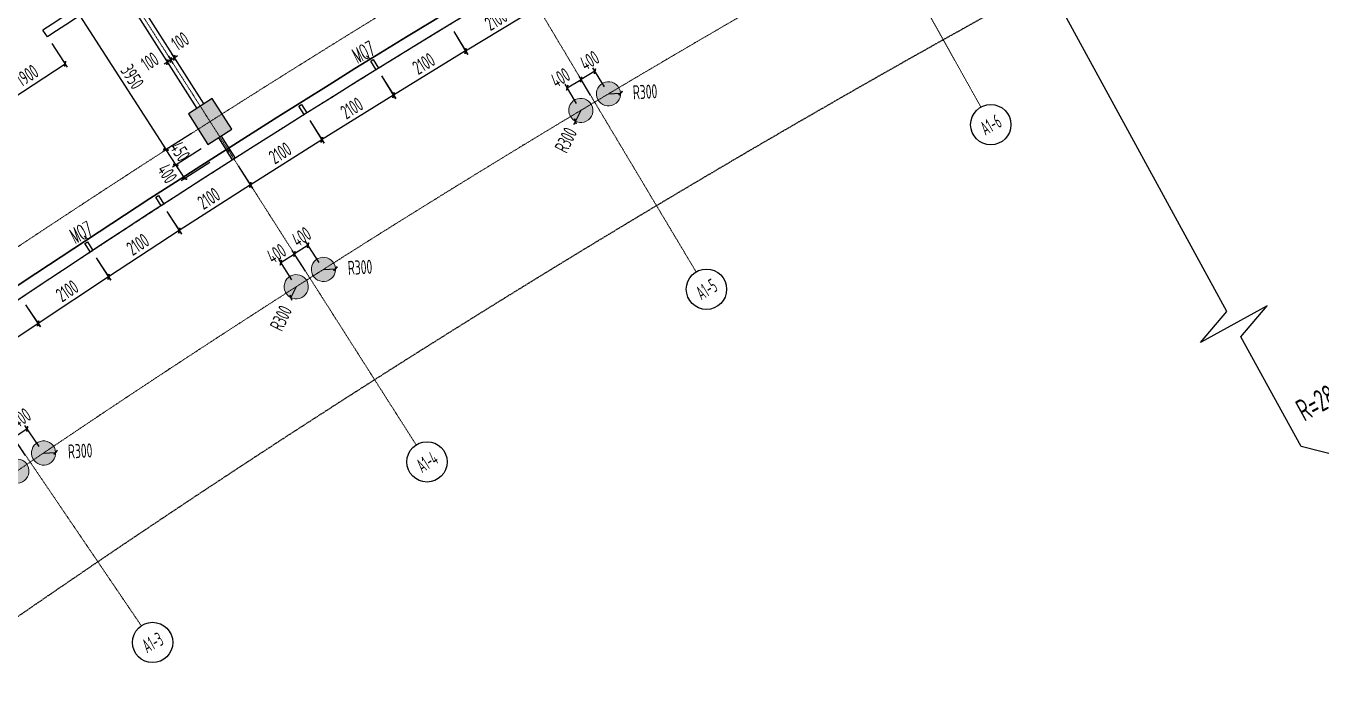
# Model space of a CAD drawing. Header units: millimetres. Extents: x 0 to 12095980, y -6694179 to 0.
# Drawn here: x 11616326 to 11648439, y -6460484 to -6444244 of the extents above; entities that cross this region are included whole.
import ezdxf
from ezdxf.enums import TextEntityAlignment as Align

# ---------------------------------------------------------------- set-up
doc = ezdxf.new("R2010")
doc.units = ezdxf.units.MM
doc.header["$LTSCALE"] = 10
for name, pattern in [('A1-RG-AXIS$0$$1$AUDIT_D_130703131338-1', [0]), ('A1-RG-AXIS$0$CENTER', [50.8, 31.75, -6.35, 6.35, -6.35]), ('A1-RI-F2$0$DASHDOT', [1, 0.5, -0.25, 0, -0.25]), ('A1-RI-F2$0$HIDDEN2', [0.1875, 0.125, -0.0625])]:
    doc.linetypes.add(name, pattern=pattern)
for name, color, linetype in [('A1-RD-2F$0$A-DIMS-1：100', 1, 'Continuous'), ('A1-RD-2F$0$A-GLAZ', 140, 'Continuous'), ('A1-RD-2F$0$A-louban', 5, 'Continuous'), ('A1-RG-AXIS$0$$0$A-SYMB', 4, 'Continuous'), ('A1-RG-AXIS$0$$1$A-SYMB-DIM300', 4, 'A1-RG-AXIS$0$$1$AUDIT_D_130703131338-1'), ('A1-RG-AXIS$0$A-COLU-HATH', 8, 'Continuous'), ('A1-RG-AXIS$0$A-COLUMN', 7, 'Continuous'), ('A1-RG-AXIS$0$A-DETL-PEN0', 247, 'Continuous'), ('A1-RG-AXIS$0$A-SYMB-NAME', 13, 'Continuous'), ('A1-RI-F2$0$0M-防火分区、防烟分区', 30, 'A1-RI-F2$0$DASHDOT'), ('A1-RI-F2$0$A-DIMS-1：100', 1, 'Continuous'), ('A1-RI-F2$0$A-FUZHUXIAN', 55, 'A1-RI-F2$0$HIDDEN2'), ('A1-RI-F2$0$A-TEXT1', 4, 'Continuous'), ('A1-RI-F2$0$A-WALL', 7, 'Continuous'), ('A1-RI-F2$0$N-SYMB-DOOR', 13, 'Continuous'), ('A1-RI-F2$0$N-SYMB-DOOR1', 13, 'Continuous'), ('A1-RI-F2$0$N-SYMB-DOOR2', 13, 'Continuous')]:
    doc.layers.add(name, color=color, linetype=linetype)
doc.layers.add('A1-RG-AXIS$0$A-GRID', color=1, linetype='A1-RG-AXIS$0$CENTER', lineweight=9)
doc.styles.add('A1-RD-2F$0$XD2008', font='xd-hzs.shx', dxfattribs={"width": 0.7, "bigfont": 'xd-hztxt.shx'})
doc.styles.add('A1-RG-AXIS$0$$2$_TCH_DIM', font='hzs.shx', dxfattribs={"width": 0.7, "bigfont": 'hztxt.shx'})
doc.styles.add('A1-RG-AXIS$0$A1-RG-AXIS$0$XD2008', font='xd-hzs.shx', dxfattribs={"width": 0.7, "bigfont": 'xd-hztxt.shx'})
doc.styles.add('A1-RI-F2$0$ECADI', font='gbeitc.shx', dxfattribs={"width": 0.7, "bigfont": 'gbcbig.shx'})
doc.styles.add('A1-RI-F2$0$ECADI-SYM', font='simplex.shx', dxfattribs={"width": 0.7, "bigfont": 'hztxt.shx'})
doc.styles.add('A1-RI-F2$0$XD2008', font='xd-hzs.shx', dxfattribs={"width": 0.7, "bigfont": 'xd-hztxt.shx'})
doc.dimstyles.new('A1-RD-2F$0$XD100$0', dxfattribs={"dimscale": 100, "dimtxt": 3.5, "dimasz": 2, "dimexe": 1, "dimexo": 2, "dimgap": 1, "dimtad": 1, "dimdec": 0, "dimdsep": 46, "dimtxsty": 'A1-RD-2F$0$XD2008', "dimblk": 'A1-RD-2F$0$_ArchTick', "dimblk1": 'A1-RD-2F$0$_ArchTick', "dimblk2": 'A1-RD-2F$0$_ArchTick', "dimsah": 1, "dimcen": 2.5, "dimclrd": 1, "dimclre": 1, "dimclrt": 4, "dimaunit": 1, "dimadec": 0, "dimazin": 0, "dimtfac": 1, "dimtdec": 0, "dimtix": 1, "dimtmove": 2, "dimatfit": 3, "dimfxl": 1, "dimtolj": 1, "dimtzin": 0, "dimarcsym": 0})
doc.dimstyles.new('A1-RI-F2$0$XD100', dxfattribs={"dimscale": 100, "dimtxt": 3.5, "dimasz": 1, "dimexe": 1, "dimexo": 2, "dimgap": 1, "dimtad": 1, "dimdec": 0, "dimdsep": 46, "dimtxsty": 'A1-RI-F2$0$XD2008', "dimblk": 'A1-RI-F2$0$_ArchTick', "dimcen": 2.5, "dimclrd": 1, "dimclre": 1, "dimclrt": 4, "dimaunit": 1, "dimadec": 0, "dimazin": 0, "dimtfac": 1, "dimtdec": 0, "dimtix": 1, "dimtmove": 2, "dimatfit": 3, "dimfxl": 1, "dimtolj": 1, "dimtzin": 0, "dimarcsym": 0})
doc.dimstyles.new('A1-RI-F2$0$XD100$0', dxfattribs={"dimscale": 100, "dimtxt": 3.5, "dimasz": 2, "dimexe": 1, "dimexo": 2, "dimgap": 1, "dimtad": 1, "dimdec": 0, "dimdsep": 46, "dimtxsty": 'A1-RI-F2$0$XD2008', "dimblk1": 'A1-RI-F2$0$_ArchTick', "dimblk2": 'A1-RI-F2$0$_ArchTick', "dimsah": 1, "dimcen": 2.5, "dimclrd": 1, "dimclre": 1, "dimclrt": 4, "dimaunit": 1, "dimadec": 0, "dimazin": 0, "dimtfac": 1, "dimtdec": 0, "dimtix": 1, "dimtmove": 2, "dimatfit": 3, "dimfxl": 1, "dimtolj": 1, "dimtzin": 0, "dimarcsym": 0})

# ---------------------------------------------------------------- blocks, each defined once
blk = doc.blocks.new('A1-RI-F2$0$_ArchTick')
at = {"color": 0, "linetype": 'ByBlock', "const_width": 0.4}
blk.add_lwpolyline([(-0.5, -0.5), (0.5, 0.5)], dxfattribs=at)
blk = doc.blocks.new('*D156')
at = {"layer": 'A1-RI-F2$0$A-DIMS-1：100', "color": 1, "linetype": 'ByBlock', "lineweight": -2, "transparency": 16777216}
for p, q in [((11616965, -6444677), (11617353, -6445268)), ((11615709, -6446227), (11617298, -6445184)), ((11615377, -6445719), (11615764, -6446310))]:
    blk.add_line(p, q, dxfattribs=at)
at = {"layer": 'A1-RI-F2$0$A-DIMS-1：100', "color": 1, "linetype": 'ByBlock', "lineweight": -2, "transparency": 16777216, "xscale": 100, "yscale": 100, "zscale": 100}
for p, rotation in [((11617298, -6445184), 33.28227967649136), ((11615709, -6446227), 213.2822796764913)]:
    blk.add_blockref('A1-RI-F2$0$_ArchTick', p, dxfattribs=dict(at, rotation=rotation))
at = {"layer": 'A1-RI-F2$0$A-DIMS-1：100', "color": 4, "linetype": 'ByBlock', "transparency": 16777216, "insert": (11616353, -6445475), "char_height": 350, "attachment_point": 5, "rotation": 33.2823, "style": 'A1-RI-F2$0$XD2008'}
blk.add_mtext('\\A1;1900', dxfattribs=at)
blk = doc.blocks.new('*D66')
at = {"layer": 'A1-RI-F2$0$A-DIMS-1：100', "color": 1, "linetype": 'ByBlock', "lineweight": -2, "transparency": 16777216}
blk.add_line((11616764, -6454831), (11617063, -6454814), dxfattribs=at)
at = {"layer": 'A1-RI-F2$0$A-DIMS-1：100', "color": 1, "linetype": 'ByBlock', "lineweight": -2, "transparency": 16777216, "xscale": 100, "yscale": 100, "zscale": 100, "rotation": 3.206619954825359}
blk.add_blockref('A1-RI-F2$0$_ArchTick', (11617063, -6454814), dxfattribs=at)
at = {"layer": 'A1-RI-F2$0$A-DIMS-1：100', "color": 4, "linetype": 'ByBlock', "transparency": 16777216, "insert": (11617671, -6454780), "char_height": 350, "attachment_point": 5, "rotation": 3.2066, "style": 'A1-RI-F2$0$XD2008'}
blk.add_mtext('\\A1;R300', dxfattribs=at)
blk = doc.blocks.new('*D68')
at = {"layer": 'A1-RI-F2$0$A-DIMS-1：100', "color": 1, "linetype": 'ByBlock', "lineweight": -2, "transparency": 16777216}
for p, q in [((11616358, -6454233), (11616027, -6454458)), ((11616651, -6454666), (11616302, -6454150)), ((11616320, -6454890), (11615971, -6454375))]:
    blk.add_line(p, q, dxfattribs=at)
at = {"layer": 'A1-RI-F2$0$A-DIMS-1：100', "color": 1, "linetype": 'ByBlock', "lineweight": -2, "transparency": 16777216, "xscale": 100, "yscale": 100, "zscale": 100}
for p, rotation in [((11616358, -6454233), 34.16579703382207), ((11616027, -6454458), 214.165797033822)]:
    blk.add_blockref('A1-RI-F2$0$_ArchTick', p, dxfattribs=dict(at, rotation=rotation))
at = {"layer": 'A1-RI-F2$0$A-DIMS-1：100', "color": 4, "linetype": 'ByBlock', "transparency": 16777216, "insert": (11616208, -6453959), "char_height": 350, "attachment_point": 5, "rotation": 34.1658, "style": 'A1-RI-F2$0$XD2008'}
blk.add_mtext('\\A1;400', dxfattribs=at)
blk = doc.blocks.new('*D70')
at = {"layer": 'A1-RI-F2$0$A-DIMS-1：100', "color": 1, "linetype": 'ByBlock', "lineweight": -2, "transparency": 16777216}
blk.add_line((11623703, -6450279), (11624003, -6450262), dxfattribs=at)
at = {"layer": 'A1-RI-F2$0$A-DIMS-1：100', "color": 1, "linetype": 'ByBlock', "lineweight": -2, "transparency": 16777216, "xscale": 100, "yscale": 100, "zscale": 100, "rotation": 3.206619954707398}
blk.add_blockref('A1-RI-F2$0$_ArchTick', (11624003, -6450262), dxfattribs=at)
at = {"layer": 'A1-RI-F2$0$A-DIMS-1：100', "color": 4, "linetype": 'ByBlock', "transparency": 16777216, "insert": (11624610, -6450228), "char_height": 350, "attachment_point": 5, "rotation": 3.2066, "style": 'A1-RI-F2$0$XD2008'}
blk.add_mtext('\\A1;R300', dxfattribs=at)
blk = doc.blocks.new('*D71')
at = {"layer": 'A1-RI-F2$0$A-DIMS-1：100', "color": 1, "linetype": 'ByBlock', "lineweight": -2, "transparency": 16777216}
blk.add_line((11623029, -6450709), (11622897, -6450979), dxfattribs=at)
at = {"layer": 'A1-RI-F2$0$A-DIMS-1：100', "color": 1, "linetype": 'ByBlock', "lineweight": -2, "transparency": 16777216, "xscale": 100, "yscale": 100, "zscale": 100, "rotation": 244.0909309664034}
blk.add_blockref('A1-RI-F2$0$_ArchTick', (11622897, -6450979), dxfattribs=at)
at = {"layer": 'A1-RI-F2$0$A-DIMS-1：100', "color": 4, "linetype": 'ByBlock', "transparency": 16777216, "insert": (11622650, -6451488), "char_height": 350, "attachment_point": 5, "rotation": 64.0909, "style": 'A1-RI-F2$0$XD2008'}
blk.add_mtext('\\A1;R300', dxfattribs=at)
blk = doc.blocks.new('*D72')
at = {"layer": 'A1-RI-F2$0$A-DIMS-1：100', "color": 1, "linetype": 'ByBlock', "lineweight": -2, "transparency": 16777216}
for p, q in [((11623322, -6449681), (11622985, -6449896)), ((11623596, -6450110), (11623268, -6449597)), ((11623258, -6450325), (11622931, -6449812))]:
    blk.add_line(p, q, dxfattribs=at)
at = {"layer": 'A1-RI-F2$0$A-DIMS-1：100', "color": 1, "linetype": 'ByBlock', "lineweight": -2, "transparency": 16777216, "xscale": 100, "yscale": 100, "zscale": 100}
for p, rotation in [((11622985, -6449896), 212.5203786221034), ((11623322, -6449681), 32.52037862210344)]:
    blk.add_blockref('A1-RI-F2$0$_ArchTick', p, dxfattribs=dict(at, rotation=rotation))
at = {"layer": 'A1-RI-F2$0$A-DIMS-1：100', "color": 4, "linetype": 'ByBlock', "transparency": 16777216, "insert": (11623157, -6449469), "char_height": 350, "attachment_point": 5, "rotation": 32.5204, "style": 'A1-RI-F2$0$XD2008'}
blk.add_mtext('\\A1;400', dxfattribs=at)
blk = doc.blocks.new('*D73')
at = {"layer": 'A1-RI-F2$0$A-DIMS-1：100', "color": 1, "linetype": 'ByBlock', "lineweight": -2, "transparency": 16777216}
for p, q in [((11622921, -6450540), (11622594, -6450027)), ((11622647, -6450111), (11622985, -6449896)), ((11623258, -6450325), (11622931, -6449812))]:
    blk.add_line(p, q, dxfattribs=at)
at = {"layer": 'A1-RI-F2$0$A-DIMS-1：100', "color": 1, "linetype": 'ByBlock', "lineweight": -2, "transparency": 16777216, "xscale": 100, "yscale": 100, "zscale": 100}
for p, rotation in [((11622985, -6449896), 32.52037862220464), ((11622647, -6450111), 212.5203786222046)]:
    blk.add_blockref('A1-RI-F2$0$_ArchTick', p, dxfattribs=dict(at, rotation=rotation))
at = {"layer": 'A1-RI-F2$0$A-DIMS-1：100', "color": 4, "linetype": 'ByBlock', "transparency": 16777216, "insert": (11622537, -6449884), "char_height": 350, "attachment_point": 5, "rotation": 32.5204, "style": 'A1-RI-F2$0$XD2008'}
blk.add_mtext('\\A1;400', dxfattribs=at)
blk = doc.blocks.new('*D74')
at = {"layer": 'A1-RI-F2$0$A-DIMS-1：100', "color": 1, "linetype": 'ByBlock', "lineweight": -2, "transparency": 16777216}
blk.add_line((11630770, -6445928), (11631070, -6445911), dxfattribs=at)
at = {"layer": 'A1-RI-F2$0$A-DIMS-1：100', "color": 1, "linetype": 'ByBlock', "lineweight": -2, "transparency": 16777216, "xscale": 100, "yscale": 100, "zscale": 100, "rotation": 3.2066199543125}
blk.add_blockref('A1-RI-F2$0$_ArchTick', (11631070, -6445911), dxfattribs=at)
at = {"layer": 'A1-RI-F2$0$A-DIMS-1：100', "color": 4, "linetype": 'ByBlock', "transparency": 16777216, "insert": (11631677, -6445877), "char_height": 350, "attachment_point": 5, "rotation": 3.2066, "style": 'A1-RI-F2$0$XD2008'}
blk.add_mtext('\\A1;R300', dxfattribs=at)
blk = doc.blocks.new('*D75')
at = {"layer": 'A1-RI-F2$0$A-DIMS-1：100', "color": 1, "linetype": 'ByBlock', "lineweight": -2, "transparency": 16777216}
for p, q in [((11630084, -6446339), (11629949, -6446607)), ((11629949, -6446607), (11629904, -6446696))]:
    blk.add_line(p, q, dxfattribs=at)
at = {"layer": 'A1-RI-F2$0$A-DIMS-1：100', "color": 1, "linetype": 'ByBlock', "lineweight": -2, "transparency": 16777216, "xscale": 100, "yscale": 100, "zscale": 100, "rotation": 63.29344404917033}
blk.add_blockref('A1-RI-F2$0$_ArchTick', (11629949, -6446607), dxfattribs=at)
at = {"layer": 'A1-RI-F2$0$A-DIMS-1：100', "color": 4, "linetype": 'ByBlock', "transparency": 16777216, "insert": (11629714, -6447073), "char_height": 350, "attachment_point": 5, "rotation": 63.2934, "style": 'A1-RI-F2$0$XD2008'}
blk.add_mtext('\\A1;R300', dxfattribs=at)
blk = doc.blocks.new('*D76')
at = {"layer": 'A1-RI-F2$0$A-DIMS-1：100', "color": 1, "linetype": 'ByBlock', "lineweight": -2, "transparency": 16777216}
for p, q in [((11630668, -6445756), (11630383, -6445281)), ((11630324, -6445962), (11630040, -6445486)), ((11630435, -6445367), (11630091, -6445572))]:
    blk.add_line(p, q, dxfattribs=at)
at = {"layer": 'A1-RI-F2$0$A-DIMS-1：100', "color": 1, "linetype": 'ByBlock', "lineweight": -2, "transparency": 16777216, "xscale": 100, "yscale": 100, "zscale": 100}
for p, rotation in [((11630435, -6445367), 30.87496021033535), ((11630091, -6445572), 210.8749602103354)]:
    blk.add_blockref('A1-RI-F2$0$_ArchTick', p, dxfattribs=dict(at, rotation=rotation))
at = {"layer": 'A1-RI-F2$0$A-DIMS-1：100', "color": 4, "linetype": 'ByBlock', "transparency": 16777216, "insert": (11630300, -6445099), "char_height": 350, "attachment_point": 5, "rotation": 30.875, "style": 'A1-RI-F2$0$XD2008'}
blk.add_mtext('\\A1;400', dxfattribs=at)
blk = doc.blocks.new('*D77')
at = {"layer": 'A1-RI-F2$0$A-DIMS-1：100', "color": 1, "linetype": 'ByBlock', "lineweight": -2, "transparency": 16777216}
for p, q in [((11629748, -6445777), (11630091, -6445572)), ((11630324, -6445962), (11630040, -6445486)), ((11629981, -6446167), (11629697, -6445691))]:
    blk.add_line(p, q, dxfattribs=at)
at = {"layer": 'A1-RI-F2$0$A-DIMS-1：100', "color": 1, "linetype": 'ByBlock', "lineweight": -2, "transparency": 16777216, "xscale": 100, "yscale": 100, "zscale": 100}
for p, rotation in [((11630091, -6445572), 30.87496021042987), ((11629748, -6445777), 210.8749602104299)]:
    blk.add_blockref('A1-RI-F2$0$_ArchTick', p, dxfattribs=dict(at, rotation=rotation))
at = {"layer": 'A1-RI-F2$0$A-DIMS-1：100', "color": 4, "linetype": 'ByBlock', "transparency": 16777216, "insert": (11629577, -6445525), "char_height": 350, "attachment_point": 5, "rotation": 30.875, "style": 'A1-RI-F2$0$XD2008'}
blk.add_mtext('\\A1;400', dxfattribs=at)
blk = doc.blocks.new('A1-RD-2F$0$_ArchTick')
at = {"color": 0, "linetype": 'ByBlock', "const_width": 0.4}
blk.add_lwpolyline([(-0.5, -0.5), (0.5, 0.5)], dxfattribs=at)
blk = doc.blocks.new('*D683')
at = {"layer": 'A1-RD-2F$0$A-DIMS-1：100', "color": 1, "linetype": 'ByBlock', "lineweight": -2, "transparency": 16777216}
for p, q in [((11628731, -6443302), (11629074, -6443869)), ((11629022, -6443784), (11627224, -6444868)), ((11626933, -6444386), (11627275, -6444954))]:
    blk.add_line(p, q, dxfattribs=at)
at = {"layer": 'A1-RD-2F$0$A-DIMS-1：100', "color": 1, "linetype": 'ByBlock', "lineweight": -2, "transparency": 16777216, "xscale": 100, "yscale": 100, "zscale": 100}
for p, rotation in [((11629022, -6443784), 31.08503554430595), ((11627224, -6444868), 211.0850355443059)]:
    blk.add_blockref('A1-RD-2F$0$_ArchTick', p, dxfattribs=dict(at, rotation=rotation))
at = {"layer": 'A1-RD-2F$0$A-DIMS-1：100', "color": 4, "linetype": 'ByBlock', "transparency": 16777216, "insert": (11627981, -6444090), "char_height": 350, "attachment_point": 5, "rotation": 31.085, "style": 'A1-RD-2F$0$XD2008'}
blk.add_mtext('\\A1;2100', dxfattribs=at)
blk = doc.blocks.new('*D684')
at = {"layer": 'A1-RD-2F$0$A-DIMS-1：100', "color": 1, "linetype": 'ByBlock', "lineweight": -2, "transparency": 16777216}
for p, q in [((11626934, -6444385), (11627280, -6444951)), ((11627228, -6444865), (11625438, -6445962)), ((11625143, -6445482), (11625490, -6446048))]:
    blk.add_line(p, q, dxfattribs=at)
at = {"layer": 'A1-RD-2F$0$A-DIMS-1：100', "color": 1, "linetype": 'ByBlock', "lineweight": -2, "transparency": 16777216, "xscale": 100, "yscale": 100, "zscale": 100}
for p, rotation in [((11627228, -6444865), 31.49204186219603), ((11625438, -6445962), 211.492041862196)]:
    blk.add_blockref('A1-RD-2F$0$_ArchTick', p, dxfattribs=dict(at, rotation=rotation))
at = {"layer": 'A1-RD-2F$0$A-DIMS-1：100', "color": 4, "linetype": 'ByBlock', "transparency": 16777216, "insert": (11626189, -6445179), "char_height": 350, "attachment_point": 5, "rotation": 31.492, "style": 'A1-RD-2F$0$XD2008'}
blk.add_mtext('\\A1;2100', dxfattribs=at)
blk = doc.blocks.new('*D685')
at = {"layer": 'A1-RD-2F$0$A-DIMS-1：100', "color": 1, "linetype": 'ByBlock', "lineweight": -2, "transparency": 16777216}
for p, q in [((11625145, -6445482), (11625495, -6446044)), ((11625442, -6445959), (11623659, -6447069)), ((11623362, -6446591), (11623712, -6447154))]:
    blk.add_line(p, q, dxfattribs=at)
at = {"layer": 'A1-RD-2F$0$A-DIMS-1：100', "color": 1, "linetype": 'ByBlock', "lineweight": -2, "transparency": 16777216, "xscale": 100, "yscale": 100, "zscale": 100}
for p, rotation in [((11625442, -6445959), 31.90329525814903), ((11623659, -6447069), 211.903295258149)]:
    blk.add_blockref('A1-RD-2F$0$_ArchTick', p, dxfattribs=dict(at, rotation=rotation))
at = {"layer": 'A1-RD-2F$0$A-DIMS-1：100', "color": 4, "linetype": 'ByBlock', "transparency": 16777216, "insert": (11624405, -6446281), "char_height": 350, "attachment_point": 5, "rotation": 31.9033, "style": 'A1-RD-2F$0$XD2008'}
blk.add_mtext('\\A1;2100', dxfattribs=at)
blk = doc.blocks.new('*D686')
at = {"layer": 'A1-RD-2F$0$A-DIMS-1：100', "color": 1, "linetype": 'ByBlock', "lineweight": -2, "transparency": 16777216}
for p, q in [((11623363, -6446591), (11623717, -6447151)), ((11623664, -6447066), (11621889, -6448189)), ((11621588, -6447713), (11621943, -6448273))]:
    blk.add_line(p, q, dxfattribs=at)
at = {"layer": 'A1-RD-2F$0$A-DIMS-1：100', "color": 1, "linetype": 'ByBlock', "lineweight": -2, "transparency": 16777216, "xscale": 100, "yscale": 100, "zscale": 100}
for p, rotation in [((11623664, -6447066), 32.30968482004107), ((11621889, -6448189), 212.3096848200411)]:
    blk.add_blockref('A1-RD-2F$0$_ArchTick', p, dxfattribs=dict(at, rotation=rotation))
at = {"layer": 'A1-RD-2F$0$A-DIMS-1：100', "color": 4, "linetype": 'ByBlock', "transparency": 16777216, "insert": (11622630, -6447395), "char_height": 350, "attachment_point": 5, "rotation": 32.3097, "style": 'A1-RD-2F$0$XD2008'}
blk.add_mtext('\\A1;2100', dxfattribs=at)
blk = doc.blocks.new('*D687')
at = {"layer": 'A1-RD-2F$0$A-DIMS-1：100', "color": 1, "linetype": 'ByBlock', "lineweight": -2, "transparency": 16777216}
for p, q in [((11621589, -6447712), (11621946, -6448267)), ((11621892, -6448183), (11620126, -6449319)), ((11619823, -6448848), (11620180, -6449403))]:
    blk.add_line(p, q, dxfattribs=at)
at = {"layer": 'A1-RD-2F$0$A-DIMS-1：100', "color": 1, "linetype": 'ByBlock', "lineweight": -2, "transparency": 16777216, "xscale": 100, "yscale": 100, "zscale": 100}
for p, rotation in [((11621892, -6448183), 32.73107369233867), ((11620126, -6449319), 212.7310736923387)]:
    blk.add_blockref('A1-RD-2F$0$_ArchTick', p, dxfattribs=dict(at, rotation=rotation))
at = {"layer": 'A1-RD-2F$0$A-DIMS-1：100', "color": 4, "linetype": 'ByBlock', "transparency": 16777216, "insert": (11620860, -6448520), "char_height": 350, "attachment_point": 5, "rotation": 32.7311, "style": 'A1-RD-2F$0$XD2008'}
blk.add_mtext('\\A1;2100', dxfattribs=at)
blk = doc.blocks.new('*D688')
at = {"layer": 'A1-RD-2F$0$A-DIMS-1：100', "color": 1, "linetype": 'ByBlock', "lineweight": -2, "transparency": 16777216}
for p, q in [((11619824, -6448847), (11620185, -6449400)), ((11620130, -6449316), (11618372, -6450464)), ((11618066, -6449995), (11618426, -6450548))]:
    blk.add_line(p, q, dxfattribs=at)
at = {"layer": 'A1-RD-2F$0$A-DIMS-1：100', "color": 1, "linetype": 'ByBlock', "lineweight": -2, "transparency": 16777216, "xscale": 100, "yscale": 100, "zscale": 100}
for p, rotation in [((11620130, -6449316), 33.13740925475622), ((11618372, -6450464), 213.1374092547562)]:
    blk.add_blockref('A1-RD-2F$0$_ArchTick', p, dxfattribs=dict(at, rotation=rotation))
at = {"layer": 'A1-RD-2F$0$A-DIMS-1：100', "color": 4, "linetype": 'ByBlock', "transparency": 16777216, "insert": (11619101, -6449660), "char_height": 350, "attachment_point": 5, "rotation": 33.1374, "style": 'A1-RD-2F$0$XD2008'}
blk.add_mtext('\\A1;2100', dxfattribs=at)
blk = doc.blocks.new('*D689')
at = {"layer": 'A1-RD-2F$0$A-DIMS-1：100', "color": 1, "linetype": 'ByBlock', "lineweight": -2, "transparency": 16777216}
for p, q in [((11618067, -6449994), (11618432, -6450544)), ((11618376, -6450461), (11616626, -6451621)), ((11616317, -6451155), (11616681, -6451705))]:
    blk.add_line(p, q, dxfattribs=at)
at = {"layer": 'A1-RD-2F$0$A-DIMS-1：100', "color": 1, "linetype": 'ByBlock', "lineweight": -2, "transparency": 16777216, "xscale": 100, "yscale": 100, "zscale": 100}
for p, rotation in [((11618376, -6450461), 33.54876512828285), ((11616626, -6451621), 213.5487651282828)]:
    blk.add_blockref('A1-RD-2F$0$_ArchTick', p, dxfattribs=dict(at, rotation=rotation))
at = {"layer": 'A1-RD-2F$0$A-DIMS-1：100', "color": 4, "linetype": 'ByBlock', "transparency": 16777216, "insert": (11617349, -6450812), "char_height": 350, "attachment_point": 5, "rotation": 33.5488, "style": 'A1-RD-2F$0$XD2008'}
blk.add_mtext('\\A1;2100', dxfattribs=at)
blk = doc.blocks.new('*D690')
at = {"layer": 'A1-RD-2F$0$A-DIMS-1：100', "color": 1, "linetype": 'ByBlock', "lineweight": -2, "transparency": 16777216}
for p, q in [((11616318, -6451154), (11616687, -6451701)), ((11616631, -6451618), (11614889, -6452791)), ((11614576, -6452327), (11614945, -6452874))]:
    blk.add_line(p, q, dxfattribs=at)
at = {"layer": 'A1-RD-2F$0$A-DIMS-1：100', "color": 1, "linetype": 'ByBlock', "lineweight": -2, "transparency": 16777216, "xscale": 100, "yscale": 100, "zscale": 100}
for p, rotation in [((11616631, -6451618), 33.95447421643642), ((11614889, -6452791), 213.9544742164364)]:
    blk.add_blockref('A1-RD-2F$0$_ArchTick', p, dxfattribs=dict(at, rotation=rotation))
at = {"layer": 'A1-RD-2F$0$A-DIMS-1：100', "color": 4, "linetype": 'ByBlock', "transparency": 16777216, "insert": (11615606, -6451977), "char_height": 350, "attachment_point": 5, "rotation": 33.9545, "style": 'A1-RD-2F$0$XD2008'}
blk.add_mtext('\\A1;2100', dxfattribs=at)
blk = doc.blocks.new('A1-RD-2F$0$chuangkuang')
at = {"linetype": 'ByBlock'}
for p, q in [((11593433, -6456040), (11593631, -6455887)), ((11593631, -6455887), (11593677, -6455946)), ((11593479, -6456099), (11593433, -6456040)), ((11593677, -6455946), (11593479, -6456099))]:
    blk.add_line(p, q, dxfattribs=at)
blk = doc.blocks.new('*D454')
at = {"layer": 'A1-RI-F2$0$A-DIMS-1：100', "color": 1, "linetype": 'ByBlock', "lineweight": -2, "transparency": 16777216}
for p, q in [((11617891, -6443845), (11617580, -6444045)), ((11617664, -6443991), (11619800, -6447314)), ((11620027, -6447168), (11619716, -6447368))]:
    blk.add_line(p, q, dxfattribs=at)
at = {"layer": 'A1-RI-F2$0$A-DIMS-1：100', "color": 1, "linetype": 'ByBlock', "lineweight": -2, "transparency": 16777216, "xscale": 100, "yscale": 100, "zscale": 100}
for p, rotation in [((11617664, -6443991), 122.7326397888558), ((11619800, -6447314), 302.7326397888559)]:
    blk.add_blockref('A1-RI-F2$0$_ArchTick', p, dxfattribs=dict(at, rotation=rotation))
at = {"layer": 'A1-RI-F2$0$A-DIMS-1：100', "color": 4, "linetype": 'ByBlock', "transparency": 16777216, "insert": (11618963, -6445504), "char_height": 350, "attachment_point": 5, "rotation": 302.7326, "style": 'A1-RI-F2$0$XD2008'}
blk.add_mtext('\\A1;3950', dxfattribs=at)
blk = doc.blocks.new('*D455')
at = {"layer": 'A1-RI-F2$0$A-DIMS-1：100', "color": 1, "linetype": 'ByBlock', "lineweight": -2, "transparency": 16777216}
for p, q in [((11620429, -6446911), (11619715, -6447366)), ((11619799, -6447312), (11619745, -6447228)), ((11619799, -6447312), (11620041, -6447692)), ((11620671, -6447290), (11619957, -6447746)), ((11620041, -6447692), (11620095, -6447776))]:
    blk.add_line(p, q, dxfattribs=at)
at = {"layer": 'A1-RI-F2$0$A-DIMS-1：100', "color": 1, "linetype": 'ByBlock', "lineweight": -2, "transparency": 16777216, "xscale": 100, "yscale": 100, "zscale": 100}
for p, rotation in [((11619799, -6447312), 302.5203786183682), ((11620041, -6447692), 122.5203786183683)]:
    blk.add_blockref('A1-RI-F2$0$_ArchTick', p, dxfattribs=dict(at, rotation=rotation))
at = {"layer": 'A1-RI-F2$0$A-DIMS-1：100', "color": 4, "linetype": 'ByBlock', "transparency": 16777216, "insert": (11620152, -6447354), "char_height": 350, "attachment_point": 5, "rotation": 302.5204, "style": 'A1-RI-F2$0$XD2008'}
blk.add_mtext('\\A1;450', dxfattribs=at)
blk = doc.blocks.new('*D456')
at = {"layer": 'A1-RI-F2$0$A-DIMS-1：100', "color": 1, "linetype": 'ByBlock', "lineweight": -2, "transparency": 16777216}
for p, q in [((11620671, -6447290), (11619957, -6447747)), ((11620041, -6447693), (11620257, -6448030)), ((11620887, -6447628), (11620173, -6448084))]:
    blk.add_line(p, q, dxfattribs=at)
at = {"layer": 'A1-RI-F2$0$A-DIMS-1：100', "color": 1, "linetype": 'ByBlock', "lineweight": -2, "transparency": 16777216, "xscale": 100, "yscale": 100, "zscale": 100}
for p, rotation in [((11620041, -6447693), 122.5881871758488), ((11620257, -6448030), 302.5881871758488)]:
    blk.add_blockref('A1-RI-F2$0$_ArchTick', p, dxfattribs=dict(at, rotation=rotation))
at = {"layer": 'A1-RI-F2$0$A-DIMS-1：100', "color": 4, "linetype": 'ByBlock', "transparency": 16777216, "insert": (11619832, -6447902), "char_height": 350, "attachment_point": 5, "rotation": 302.5882, "style": 'A1-RI-F2$0$XD2008'}
blk.add_mtext('\\A1;400', dxfattribs=at)
blk = doc.blocks.new('*D461')
at = {"layer": 'A1-RI-F2$0$A-DIMS-1：100', "color": 1, "linetype": 'ByBlock', "lineweight": -2, "transparency": 16777216}
for p, q in [((11619855, -6444987), (11619973, -6445172)), ((11619939, -6444933), (11620057, -6445118)), ((11620003, -6445034), (11620088, -6444980)), ((11619919, -6445088), (11619835, -6445142)), ((11619919, -6445088), (11620003, -6445034))]:
    blk.add_line(p, q, dxfattribs=at)
at = {"layer": 'A1-RI-F2$0$A-DIMS-1：100', "color": 1, "linetype": 'ByBlock', "lineweight": -2, "transparency": 16777216, "xscale": 100, "yscale": 100, "zscale": 100}
for p, rotation in [((11620003, -6445034), 212.5203786188621), ((11619919, -6445088), 32.52037861886212)]:
    blk.add_blockref('A1-RI-F2$0$_ArchTick', p, dxfattribs=dict(at, rotation=rotation))
at = {"layer": 'A1-RI-F2$0$A-DIMS-1：100', "color": 4, "linetype": 'ByBlock', "transparency": 16777216, "insert": (11620150, -6444623), "char_height": 350, "attachment_point": 5, "rotation": 32.5204, "style": 'A1-RI-F2$0$XD2008'}
blk.add_mtext('\\A1;100', dxfattribs=at)
blk = doc.blocks.new('*D462')
at = {"layer": 'A1-RI-F2$0$A-DIMS-1：100', "color": 1, "linetype": 'ByBlock', "lineweight": -2, "transparency": 16777216}
for p, q in [((11619835, -6445142), (11619750, -6445195)), ((11619777, -6445050), (11619889, -6445226)), ((11619919, -6445088), (11619835, -6445142)), ((11619861, -6444997), (11619973, -6445172)), ((11619919, -6445088), (11620003, -6445034))]:
    blk.add_line(p, q, dxfattribs=at)
at = {"layer": 'A1-RI-F2$0$A-DIMS-1：100', "color": 1, "linetype": 'ByBlock', "lineweight": -2, "transparency": 16777216, "xscale": 100, "yscale": 100, "zscale": 100}
for p, rotation in [((11619835, -6445142), 32.52037861957412), ((11619919, -6445088), 212.5203786195741)]:
    blk.add_blockref('A1-RI-F2$0$_ArchTick', p, dxfattribs=dict(at, rotation=rotation))
at = {"layer": 'A1-RI-F2$0$A-DIMS-1：100', "color": 4, "linetype": 'ByBlock', "transparency": 16777216, "insert": (11619399, -6445125), "char_height": 350, "attachment_point": 5, "rotation": 32.5204, "style": 'A1-RI-F2$0$XD2008'}
blk.add_mtext('\\A1;100', dxfattribs=at)
blk = doc.blocks.new('A1-RG-AXIS$0$Round Column1 - 600 mm Diameter-1418243-一层平面 校行政中心 FIRST FLOOR PLAN')
at = {"layer": 'A1-RG-AXIS$0$A-COLUMN', "lineweight": 9}
for start, end in [(90, 180), (180, 0), (0, 90)]:
    blk.add_arc((0, 0), 300, start, end, dxfattribs=at)
blk = doc.blocks.new('A1-RG-AXIS$0$colu')
at = {"layer": 'A1-RG-AXIS$0$A-COLU-HATH', "linetype": 'ByBlock'}
h = blk.add_hatch(color=256, dxfattribs=at)
h.paths.add_polyline_path([(11591264, -6433839), (11591159, -6433557), (11590222, -6433908), (11590400, -6434382)])
h.paths.add_polyline_path([(11582706, -6437301), (11582516, -6436795), (11581580, -6437146), (11581701, -6437474)])
h.paths.add_polyline_path([(11590472, -6449024), (11591080, -6449817), (11591635, -6449392), (11591027, -6448598)])
h.paths.add_polyline_path([(11597647, -6443800), (11598174, -6444530), (11598741, -6444120), (11598215, -6443391)])
h.paths.add_polyline_path([(11585545, -6442594), (11586154, -6443388), (11586709, -6442962), (11586101, -6442168)])
h.paths.add_polyline_path([(11592849, -6437150), (11593376, -6437880), (11593943, -6437471), (11593417, -6436741)])
h.paths.add_polyline_path([(11606395, -6455924), (11606921, -6456654), (11607489, -6456244), (11606962, -6455514)])
h.paths.add_polyline_path([(11601626, -6449315), (11602153, -6450044), (11602720, -6449635), (11602194, -6448905)])
edge = h.paths.add_edge_path()
edge.add_arc((11595249, -6454684), 425, 0, 360)
edge = h.paths.add_edge_path()
edge.add_arc((11600176, -6461115), 425, 0, 360)
h.paths.add_polyline_path([(11613307, -6451074), (11613812, -6451818), (11614392, -6451425), (11613886, -6450680)])
h.paths.add_polyline_path([(11620356, -6446424), (11620839, -6447183), (11621430, -6446806), (11620946, -6446047)])
h.paths.add_polyline_path([(11615974, -6439552), (11616458, -6440311), (11617048, -6439934), (11616564, -6439175)])
h.paths.add_polyline_path([(11608730, -6444330), (11609235, -6445075), (11609815, -6444682), (11609309, -6443937)])
h.paths.add_polyline_path([(11600306, -6431919), (11600812, -6432664), (11601391, -6432270), (11600885, -6431526)])
h.paths.add_polyline_path([(11607910, -6426904), (11608394, -6427663), (11608984, -6427286), (11608500, -6426527)])
h.paths.add_polyline_path([(11630302, -6423285), (11630693, -6423983), (11631129, -6423739), (11630739, -6423040)])
h.paths.add_polyline_path([(11626248, -6416039), (11626639, -6416737), (11627075, -6416493), (11626684, -6415795)])
h.paths.add_polyline_path([(11627535, -6441978), (11627997, -6442751), (11628598, -6442392), (11628136, -6441619)])
h.paths.add_polyline_path([(11634839, -6437741), (11635279, -6438526), (11635889, -6438184), (11635450, -6437399)])
h.paths.add_polyline_path([(11615655, -6422109), (11616117, -6422881), (11616718, -6422522), (11616256, -6421750)])
h.paths.add_polyline_path([(11619863, -6429147), (11620325, -6429919), (11620926, -6429560), (11620464, -6428788)])
h.paths.add_polyline_path([(11630859, -6430629), (11631299, -6431414), (11631910, -6431072), (11631470, -6430287)])
h.paths.add_polyline_path([(11627539, -6424694), (11627978, -6425480), (11628589, -6425138), (11628150, -6424353)])
h.paths.add_polyline_path([(11623353, -6434983), (11623815, -6435756), (11624415, -6435396), (11623953, -6434624)])
h.paths.add_polyline_path([(11623535, -6417538), (11623974, -6418324), (11624585, -6417982), (11624146, -6417197)])
h.paths.add_polyline_path([(11635339, -6420464), (11635756, -6421262), (11636376, -6420938), (11635960, -6420140)])
h.paths.add_polyline_path([(11645506, -6407138), (11645842, -6407864), (11645388, -6408074), (11645053, -6407348)])
h.paths.add_polyline_path([(11648218, -6414201), (11648554, -6414927), (11649008, -6414718), (11648672, -6413991)])
h.paths.add_polyline_path([(11649797, -6429904), (11650191, -6430713), (11650820, -6430407), (11650426, -6429597)])
h.paths.add_polyline_path([(11632163, -6412872), (11631542, -6413196), (11632283, -6414615), (11632904, -6414290)])
h.paths.add_polyline_path([(11648553, -6404923), (11647915, -6405211), (11648573, -6406669), (11649211, -6406381)])
h.paths.add_polyline_path([(11638488, -6426491), (11638905, -6427289), (11639525, -6426965), (11639108, -6426167)])
h.paths.add_polyline_path([(11646232, -6422575), (11646626, -6423384), (11647255, -6423078), (11646862, -6422268)])
h.paths.add_polyline_path([(11643258, -6416460), (11643651, -6417269), (11644281, -6416963), (11643887, -6416153)])
edge = h.paths.add_edge_path()
edge.add_arc((11640554, -6410101), 425, 0, 360)
h.paths.add_polyline_path([(11642262, -6433715), (11642678, -6434512), (11643299, -6434188), (11642882, -6433391)])
h.paths.add_polyline_path([(11657439, -6426310), (11657809, -6427131), (11658447, -6426843), (11658077, -6426022)])
h.paths.add_polyline_path([(11654086, -6418882), (11654456, -6419702), (11655094, -6419414), (11654724, -6418594)])
h.paths.add_polyline_path([(11659423, -6409141), (11659770, -6409971), (11660416, -6409702), (11660069, -6408871)])
h.paths.add_polyline_path([(11651288, -6412684), (11651658, -6413504), (11652296, -6413216), (11651926, -6412396)])
h.paths.add_polyline_path([(11672567, -6404095), (11672841, -6404846), (11673311, -6404675), (11673037, -6403924)])
h.paths.add_polyline_path([(11669749, -6396288), (11670092, -6397229), (11670562, -6397058), (11670219, -6396117)])
h.paths.add_polyline_path([(11678236, -6409178), (11678568, -6410121), (11679228, -6409889), (11678897, -6408946)])
h.paths.add_polyline_path([(11675949, -6402668), (11676281, -6403611), (11676941, -6403379), (11676610, -6402436)])
h.paths.add_polyline_path([(11662042, -6415416), (11662388, -6416247), (11663034, -6415977), (11662688, -6415147)])
h.paths.add_polyline_path([(11670094, -6412181), (11670417, -6413021), (11671070, -6412770), (11670748, -6411930)])
h.paths.add_polyline_path([(11656266, -6401573), (11656651, -6402496), (11657297, -6402226), (11656912, -6401304)])
h.paths.add_polyline_path([(11664718, -6398177), (11665077, -6399111), (11665730, -6398860), (11665372, -6397926)])
h.paths.add_polyline_path([(11667657, -6405832), (11667980, -6406673), (11668633, -6406422), (11668311, -6405582)])
h.paths.add_polyline_path([(11673265, -6395025), (11673596, -6395969), (11674256, -6395737), (11673925, -6394793)])
edge = h.paths.add_edge_path()
edge.add_arc((11681417, -6417175), 425, 0, 360)
h.paths.add_polyline_path([(11673015, -6419789), (11673338, -6420629), (11673991, -6420379), (11673669, -6419538)])
h.paths.add_polyline_path([(11665180, -6422938), (11665527, -6423769), (11666173, -6423499), (11665826, -6422668)])
for points in [[(11631005, -6445741, 0.414214), (11630583, -6445693, 0.414214), (11630536, -6446115, 1)], [(11630318, -6446152, 0.414214), (11629897, -6446104, 0.414214), (11629849, -6446525, 1)], [(11623938, -6450092, 0.414214), (11623516, -6450044, 0.414214), (11623468, -6450466, 1)], [(11623263, -6450522, 0.414214), (11622842, -6450474, 0.414214), (11622794, -6450896, 1)], [(11616998, -6454644, 0.414214), (11616577, -6454596, 0.414214), (11616529, -6455018, 1)], [(11616336, -6455093, 0.414214), (11615915, -6455046, 0.414214), (11615867, -6455467, 1)]]:
    blk.add_hatch(color=256, dxfattribs=at).paths.add_polyline_path(points)
at = {"layer": 'A1-RG-AXIS$0$A-COLUMN'}
blk.add_lwpolyline([(11620356, -6446424), (11620839, -6447183), (11621430, -6446806), (11620946, -6446047)], close=True, dxfattribs=at)
for p, rotation in [((11630770, -6445928), 38.5387103980395), ((11630084, -6446339), 38.5387103980395), ((11623703, -6450279), 38.53871039790963), ((11623029, -6450709), 38.53871039790963), ((11616764, -6454831), 38.5387103978281), ((11616102, -6455280), 38.5387103978281)]:
    blk.add_blockref('A1-RG-AXIS$0$Round Column1 - 600 mm Diameter-1418243-一层平面 校行政中心 FIRST FLOOR PLAN', p, dxfattribs=dict(at, rotation=rotation))
blk = doc.blocks.new('A1-RG-AXIS$0$A1zhouhao')
at = {"color": 13}
blk.add_circle((11937809, -6402822), 500, dxfattribs=at)
at = {"style": 'A1-RG-AXIS$0$A1-RG-AXIS$0$XD2008', "width": 0.7}
blk.add_attdef('GRID', text='', height=500, dxfattribs=at).set_placement((11937809, -6402822), align=Align.MIDDLE)
blk = doc.blocks.new('A1-RG-AXIS')
at = {"layer": 'A1-RG-AXIS$0$$0$A-SYMB'}
blk.add_lwpolyline([(11653447.3, -6453131.8), (11649794.4, -6455144.1), (11647948, -6454671.6), (11646448, -6451948.9), (11647104.9, -6451178.7), (11645446, -6452092.6), (11646102.9, -6451322.4), (11640213.3, -6440538)], dxfattribs=at)
at = {"layer": 'A1-RG-AXIS$0$A-DETL-PEN0', "linetype": 'A1-RG-AXIS$0$CENTER'}
for centre, radius, start, end in [((11778731.2, -6694179.1), 288999.9, 120.461623, 120.465588), ((11778731.2, -6694179.1), 289000, 120.872821, 120.876786), ((11778731.3, -6694179.2), 289000.1, 121.284283, 121.288248), ((11778731.3, -6694179.2), 289000.1, 121.695687, 121.699652), ((11778731.2, -6694179.1), 288999.9, 122.10709, 122.111055), ((11778731.3, -6694179.2), 289000, 122.518239, 122.522204), ((11778731.2, -6694179.1), 289000, 122.929702, 122.933667), ((11778731.3, -6694179.2), 289000, 123.341105, 123.34507), ((11778731.2, -6694179.1), 289000, 123.752509, 123.756474), ((11778731.3, -6694179.2), 289000, 124.163658, 124.167623)]:
    blk.add_arc(centre, radius, start, end, dxfattribs=at)
at = {"layer": 'A1-RG-AXIS$0$A-GRID', "linetype": 'A1-RG-AXIS$0$CENTER', "ltscale": 0.05}
blk.add_lwpolyline([(11682866.1, -6392336.6, 0.1037295), (11569674.9, -6456283.6, 0.1037295)], format="xyb", dxfattribs=at)
for points in [[(11640005.1, -6446256.5), (11619689.5, -6409949.9)], [(11611593.7, -6414633.8), (11632943.5, -6450342.1)], [(11626002.1, -6454628.9), (11603635.8, -6419548.3)], [(11595822.2, -6424689.2), (11619186.6, -6459113.1)]]:
    blk.add_lwpolyline(points, dxfattribs=at)
at = {"layer": 'A1-RG-AXIS$0$A-GRID', "ltscale": 0.05}
for points in [[(11690526.8, -6414141.5, 0.1045274), (11584753.6, -6473784.9)], [(11691982.8, -6418505.6, 0.1046378), (11587756.3, -6477270.1)]]:
    blk.add_lwpolyline(points, format="xyb", dxfattribs=at)
at = {"layer": 'A1-RG-AXIS$0$A-GRID', "linetype": 'A1-RG-AXIS$0$CENTER', "ltscale": 0.05}
blk.add_arc((11778731.9, -6694178.6), 308600, 107.574373, 131.323037, dxfattribs=at)
at = {"layer": 'A1-RG-AXIS$0$A-GRID', "ltscale": 0.05}
blk.add_arc((11778731.9, -6694178.6), 301700, 107.53359, 131.336201, dxfattribs=at)
at = {"layer": 'A1-RG-AXIS$0$A-COLU-HATH', "linetype": 'ByBlock'}
blk.add_blockref('A1-RG-AXIS$0$colu', (0, 0), dxfattribs=at)
at = {"layer": 'A1-RG-AXIS$0$A-SYMB-NAME', "linetype": 'ByBlock'}
ref = blk.add_blockref('A1-RG-AXIS$0$A1zhouhao', (-1904083.6, -6688487.3), dxfattribs=dict(at, rotation=29.22954178066887))
ref.add_attrib('GRID', 'A1-6', dxfattribs={"layer": '0', "color": 4, "height": 350, "rotation": 29.22954, "style": 'A1-RG-AXIS$0$A1-RG-AXIS$0$XD2008', "width": 0.6}).set_placement((11640249.3, -6446692.8), align=Align.MIDDLE)
ref = blk.add_blockref('A1-RG-AXIS$0$A1zhouhao', (-1898605.2, -7081378.3), dxfattribs=dict(at, rotation=30.87496022309119))
ref.add_attrib('GRID', 'A1-5', dxfattribs={"layer": '0', "color": 4, "height": 350, "rotation": 30.87496, "style": 'A1-RG-AXIS$0$A1-RG-AXIS$0$XD2008', "width": 0.6}).set_placement((11633200.1, -6450771.3), align=Align.MIDDLE)
ref = blk.add_blockref('A1-RG-AXIS$0$A1zhouhao', (-1881847.5, -7473950), dxfattribs=dict(at, rotation=32.52037862322843))
ref.add_attrib('GRID', 'A1-4', dxfattribs={"layer": '0', "color": 4, "height": 350, "rotation": 32.52038, "style": 'A1-RG-AXIS$0$A1-RG-AXIS$0$XD2008', "width": 0.6}).set_placement((11626270.9, -6455050.5), align=Align.MIDDLE)
ref = blk.add_blockref('A1-RG-AXIS$0$A1zhouhao', (-1926935.4, -6410632.6), dxfattribs=dict(at, rotation=27.99999999589026))
ref.add_attrib('GRID', 'A1-3', dxfattribs={"layer": '0', "color": 4, "height": 350, "rotation": 28, "style": 'A1-RG-AXIS$0$A1-RG-AXIS$0$XD2008', "width": 0.6}).set_placement((11619467.4, -6459526.8), align=Align.MIDDLE)
at = {"layer": 'A1-RG-AXIS$0$$1$A-SYMB-DIM300', "linetype": 'Continuous', "style": 'A1-RG-AXIS$0$$2$_TCH_DIM', "width": 0.705882}
blk.add_text('R=28900', height=550, rotation=28.85016, dxfattribs=at).set_placement((11648022.2, -6454060.7))
blk = doc.blocks.new('A1-RI-F2$0$mc')
at = {"layer": 'A1-RI-F2$0$N-SYMB-DOOR', "style": 'A1-RI-F2$0$ECADI-SYM', "width": 0.7}
for tag, p in [('门窗主编号1', (56, -311)), ('门窗主编号2', (668, -311))]:
    blk.add_attdef(tag, p, '', height=180, dxfattribs=at)
at = {"layer": 'A1-RI-F2$0$N-SYMB-DOOR', "style": 'A1-RI-F2$0$ECADI-SYM', "width": 0.7, "flags": 1}
for tag, p in [('洞口尺寸(宽X高)', (56, -717)), ('备注', (57, -921))]:
    blk.add_attdef(tag, p, '', height=180, dxfattribs=at)
at = {"layer": 'A1-RI-F2$0$N-SYMB-DOOR1', "style": 'A1-RI-F2$0$ECADI-SYM', "width": 0.7}
blk.add_attdef('门窗辅编号1', (56, -516), '', height=180, dxfattribs=at)
at = {"layer": 'A1-RI-F2$0$N-SYMB-DOOR2', "style": 'A1-RI-F2$0$ECADI-SYM', "width": 0.7}
blk.add_attdef('门窗辅编号2', (312, -516), '', height=180, dxfattribs=at)
blk = doc.blocks.new('A1-RD-2F')
at = {"layer": 'A1-RD-2F$0$A-GLAZ', "ltscale": 0.25}
for radius, start, end in [(292800, 108.984813, 127.828852), (292500, 108.926088, 127.887577), (292500, 108.926088, 127.887577)]:
    blk.add_arc((11778729.3, -6694180.2), radius, start, end, dxfattribs=at)
at = {"layer": 'A1-RD-2F$0$A-louban'}
blk.add_lwpolyline([(11592585.5, -6454466.4), (11599153.7, -6462913.2, -0.0824084), (11683476.3, -6417307.1)], format="xyb", dxfattribs=at)
at = {"linetype": 'ByBlock'}
for p, rotation in [((3960255.5, -17277677.9), 83.82968031667578), ((4036440.5, -17333537.4), 84.2410352396298), ((4110883, -17387378.5), 84.64117453970539), ((4190003.8, -17443608.2), 85.06374435874486), ((4267374.1, -17497813.9), 85.4750987346636)]:
    blk.add_blockref('A1-RD-2F$0$chuangkuang', p, dxfattribs=dict(at, rotation=rotation))
at = {"layer": 'A1-RD-2F$0$A-DIMS-1：100', "color": 3, "linetype": 'ByBlock'}
for p1, p2, distance, picture, middle in [((11628628.1, -6443130.5), (11626829.7, -6444214.7), 762.9, '*D683', (11627980.8, -6444090.5)), ((11626829.7, -6444214.7), (11625039, -6445311.7), 762.9, '*D684', (11626189.2, -6445179.3)), ((11625039, -6445311.7), (11623256.2, -6446421.6), 762.9, '*D685', (11624405.4, -6446280.8)), ((11623256.2, -6446421.6), (11621481.4, -6447544), 762.9, '*D686', (11622629.5, -6447395.1)), ((11621481.4, -6447544), (11619714.8, -6448679.5), 760.1, '*D687', (11620860.3, -6448519.8)), ((11619714.8, -6448679.5), (11617956.3, -6449827.4), 760, '*D688', (11619100.7, -6449659.6)), ((11617956.3, -6449827.4), (11616206.2, -6450988), 760, '*D689', (11617349.3, -6450811.9)), ((11616206.2, -6450988), (11614464.3, -6452160.9), 760, '*D690', (11615606.1, -6451976.7))]:
    dim = blk.add_aligned_dim(p1=p1, p2=p2, distance=distance, dimstyle='A1-RD-2F$0$XD100$0', override={"dimasz": 1}, dxfattribs=at)
    dim.commit()
    dim.dimension.update_dxf_attribs({"geometry": picture, "text_midpoint": middle})
blk = doc.blocks.new('A1-RI-F2')
at = {"layer": 'A1-RI-F2$0$0M-防火分区、防烟分区', "const_width": 100}
blk.add_lwpolyline([(11599538, -6445395.4, -0.0211339), (11621180.6, -6431155.5), (11622668.8, -6433644.6, 0.02113), (11601234.9, -6447747.1)], format="xyb", close=True, dxfattribs=at)
at = {"layer": 'A1-RI-F2$0$A-FUZHUXIAN', "ltscale": 15}
blk.add_lwpolyline([(11697385.2, -6408952.1, 0.0114998), (11684356.2, -6412994.1), (11685659.5, -6416881.5, 0.0845607), (11599102.5, -6463333.2), (11592167, -6454412), (11594287.7, -6452776.4, 0), (11592699.6, -6450703.6, 0.0170298), (11576443.9, -6463978.8), (11589775.5, -6479462.1, -0.111917), (11700888.4, -6418975.6, -0.111917)], format="xyb", dxfattribs=at)
at = {"layer": 'A1-RI-F2$0$A-FUZHUXIAN', "ltscale": 2}
blk.add_lwpolyline([(11599677.7, -6445418, -0.0209706), (11621146.2, -6431292.7), (11622531.7, -6433610.1, 0.0209655), (11601257.5, -6447607.6)], format="xyb", close=True, dxfattribs=at)
at = {"layer": 'A1-RI-F2$0$A-WALL', "linetype": 'ByBlock'}
for p, q in [((11618684.9, -6443338.2), (11620566.5, -6446289.3)), ((11618853.5, -6443230.6), (11620735.1, -6446181.8)), ((11616857.7, -6444513.4), (11616747.8, -6444346.3)), ((11621103, -6447014.6), (11621344.9, -6447394.1)), ((11621166.2, -6446974.3), (11621408.2, -6447353.8))]:
    blk.add_line(p, q, dxfattribs=at)
for radius, start, end in [(297750, 122.539621, 122.958227), (297550, 122.539634, 122.957968)]:
    blk.add_arc((11778731.9, -6694178.6), radius, start, end, dxfattribs=at)
at = {"color": 3, "linetype": 'ByBlock'}
blk.add_blockref('A1-RD-2F', (0, 0), dxfattribs=at)
at = {"linetype": 'ByBlock'}
blk.add_blockref('A1-RG-AXIS', (0, 0), dxfattribs=at)
at = {"layer": 'A1-RI-F2$0$N-SYMB-DOOR'}
ref = blk.add_blockref('A1-RI-F2$0$mc', (11624260.1, -6444805), dxfattribs=dict(at, xscale=1.499999999156396, yscale=1.499999999156396, rotation=27.15055400611745))
ref.add_attrib('门窗主编号1', 'MQ7', (11624547.5, -6445182.3), dxfattribs={"height": 375, "rotation": 27.15055, "style": 'A1-RI-F2$0$ECADI-SYM', "width": 0.5})
ref = blk.add_blockref('A1-RI-F2$0$mc', (11617258.3, -6449274.3), dxfattribs=dict(at, xscale=1.499999999156396, yscale=1.499999999156396, rotation=27.15055400611745))
ref.add_attrib('门窗主编号1', 'MQ7', (11617545.6, -6449651.6), dxfattribs={"height": 375, "rotation": 27.15055, "style": 'A1-RI-F2$0$ECADI-SYM', "width": 0.5})
at = {"layer": 'A1-RI-F2$0$A-TEXT1', "style": 'A1-RI-F2$0$ECADI', "width": 0.7}
for tag, p in [('（-0.050）', (11749732.1, -6422418.7)), ('（结构标高）', (11757640.8, -6422418.7))]:
    blk.add_attdef(tag, p, '', height=375, dxfattribs=at)
at = {"layer": 'A1-RI-F2$0$A-DIMS-1：100', "color": 3, "linetype": 'ByBlock'}
for p1, p2, distance, picture, middle in [((11618058.9, -6443737.1), (11620194.7, -6447059.9), -469.5, '*D454', (11618963.2, -6445503.6)), ((11615266.8, -6445552.1), (11616855.1, -6444509.5), -806.8, '*D156', (11616352.8, -6445475.3)), ((11620597.6, -6446803.2), (11620839.5, -6447182.6), -947.1, '*D455', (11620151.8, -6447354.2))]:
    dim = blk.add_aligned_dim(p1=p1, p2=p2, distance=distance, dimstyle='A1-RI-F2$0$XD100$0', override={"dimasz": 1}, dxfattribs=at)
    dim.commit()
    dim.dimension.update_dxf_attribs({"geometry": picture, "text_midpoint": middle})
for base, p1, p2, angle, picture, middle in [((11620003.4, -6445034.2), (11619747, -6444818.1), (11619831.3, -6444764.3), 32.52038, '*D461', (11620149.5, -6444623)), ((11619834.7, -6445141.7), (11619753.3, -6444828), (11619669, -6444881.7), 212.52038, '*D462', (11619398.7, -6445125.2)), ((11630091.4, -6445571.9), (11630770.4, -6445928), (11630427, -6446133.3), 210.87496, '*D76', (11630300, -6445099.4)), ((11630091.4, -6445571.9), (11630083.7, -6446338.5), (11630427, -6446133.3), 30.87496, '*D77', (11629577.4, -6445524.5)), ((11620257, -6448029.9), (11620839.5, -6447182.6), (11621055, -6447519.8), 302.58819, '*D456', (11619832, -6447901.7)), ((11622984.6, -6449896.1), (11623703.1, -6450278.9), (11623365.8, -6450494), 212.52038, '*D72', (11623157.3, -6449469)), ((11622984.6, -6449896.1), (11623028.5, -6450709), (11623365.8, -6450494), 32.52038, '*D73', (11622536.7, -6449884.5)), ((11616026.9, -6454457.7), (11616763.7, -6454831), (11616432.7, -6455055.6), 214.1658, '*D68', (11616207.6, -6453959.1))]:
    dim = blk.add_linear_dim(base=base, p1=p1, p2=p2, angle=angle, dimstyle='A1-RI-F2$0$XD100$0', override={"dimasz": 1}, dxfattribs=at)
    dim.commit()
    dim.dimension.update_dxf_attribs({"geometry": picture, "text_midpoint": middle, "dimtype": 129})
for center, mpoint, picture, middle in [((11630770.4, -6445928), (11631069.9, -6445911.2), '*D74', (11631677.3, -6445877.2)), ((11630083.7, -6446338.5), (11629948.9, -6446606.5), '*D75', (11629714, -6447073.4)), ((11623703.1, -6450278.9), (11624002.6, -6450262.2), '*D70', (11624610, -6450228.1)), ((11623028.5, -6450709), (11622897.4, -6450978.9), '*D71', (11622650, -6451488.3)), ((11616763.7, -6454831), (11617063.2, -6454814.2), '*D66', (11617670.6, -6454780.2))]:
    dim = blk.add_radius_dim(center=center, mpoint=mpoint, dimstyle='A1-RI-F2$0$XD100', override={"dimblk1": 'A1-RI-F2$0$_ArchTick', "dimblk2": 'A1-RI-F2$0$_ArchTick', "dimsah": 1}, dxfattribs=at)
    dim.commit()
    dim.dimension.update_dxf_attribs({"geometry": picture, "text_midpoint": middle, "dimtype": 132})

msp = doc.modelspace()

# ---------------------------------------------------------------- block references
msp.add_blockref('A1-RI-F2', (0, 0))

doc.saveas('drawing.dxf')
